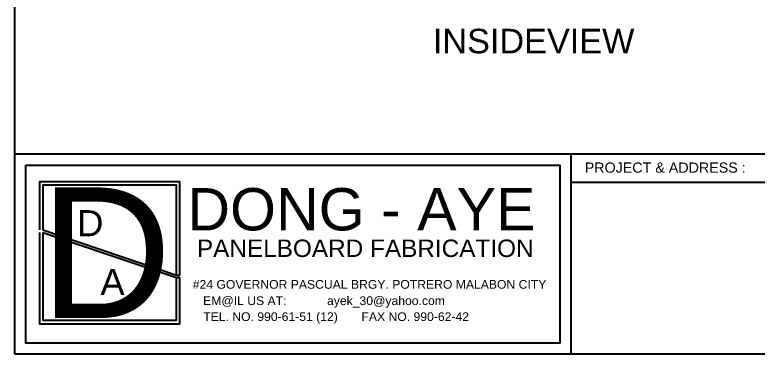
# Model space of a CAD drawing. Header units: inches. Extents: x 18739 to 22272, y 3658 to 7913.
# Drawn here: x 21153.7 to 21245.6, y 4806.9 to 4848.9 of the extents above; entities that cross this region are included whole.
import ezdxf

# ---------------------------------------------------------------- set-up
doc = ezdxf.new("R2010")
doc.units = ezdxf.units.IN
doc.header["$MEASUREMENT"] = 0
doc.styles.get("Standard").update_dxf_attribs({"font": 'arial.ttf'})

msp = doc.modelspace()

# ---------------------------------------------------------------- linework, layer by layer
for p, q in [((21153.72303, 4831.68107, 0.00935), (21401.57064, 4831.68107, 0.00935)), ((21222.51091, 4831.68107, 0.00779), (21222.51091, 4806.85811, -0.07594)), ((21420.83294, 4828.13142, 0.01028), (21222.51091, 4828.1314, -0.00122)), ((21157.18716, 4822.24019, 74.9658), (21173.7184, 4816.64344, 74.9658)), ((21157.18716, 4821.93047, 74.9658), (21173.7184, 4816.36132, 74.9658)), ((21173.7184, 4816.64344, 74.9658), (21174.13991, 4816.64344, 74.9658)), ((21173.7184, 4816.36132, 74.9658), (21174.13991, 4816.36132, 74.9658))]:
    msp.add_line(p, q)
at = {"elevation": 0.01028}
for points in [[(21153.72303, 4806.85811), (21153.72303, 4993.36027), (21420.93489, 4993.36027), (21420.93489, 4806.85811)], [(21155.07736, 4830.27532), (21221.16423, 4830.27532), (21221.16423, 4808.20479), (21155.07736, 4808.20479)]]:
    msp.add_lwpolyline(points, close=True, dxfattribs=at)
at = {"elevation": 74.9658}
for points in [[(21174.13991, 4816.64344), (21174.13991, 4828.19582), (21156.76565, 4828.19582), (21156.76565, 4822.24019)], [(21173.7184, 4816.64344), (21173.7184, 4827.7743), (21157.18716, 4827.7743), (21157.18716, 4822.24019)], [(21156.76565, 4821.93047), (21156.76565, 4810.62792), (21174.13991, 4810.62792), (21174.13991, 4816.36132)], [(21157.18716, 4821.93047), (21157.18716, 4811.04944), (21173.7184, 4811.04944), (21173.7184, 4816.36132)]]:
    msp.add_lwpolyline(points, dxfattribs=at)

# ---------------------------------------------------------------- texts
for s, height, p in [('D', 16.16794, (21156.83871, 4811.33888, 74.9658)), ('D', 3.23359, (21161.4251, 4821.45948, 74.9658)), ('PANELBOARD FABRICATION', 2.1557259, (21176.25257, 4818.89206, 536.41711)), ('A', 3.23359, (21164.30222, 4814.16252, -124.49271)), ('#24 GOVERNOR PASCUAL BRGY. POTRERO MALABON CITY ', 1.077863, (21175.73651, 4814.95886, 155.41223)), ('EM@IL US AT:            ayek_30@yahoo.com', 1.077863, (21177.02433, 4812.93577, -4.44667)), ('TEL. NO. 990-61-51 (12)       FAX NO. 990-62-42', 1.077863, (21177.0351, 4810.96217, 79.67472))]:
    msp.add_text(s, height=height).set_placement(p)
at = {"color": 1}
msp.add_text('DONG - AYE', height=5.235956, dxfattribs=at).set_placement((21175.06974, 4822.1836, 67.43859))
at = {"insert": (21205.44695, 4847.14034), "char_height": 3.03264, "attachment_point": 1}
msp.add_mtext_dynamic_manual_height_columns('INSIDEVIEW', width=8.8205467, gutter_width=1, heights=[0.83509], dxfattribs=at)
at = {"color": 0, "insert": (21224.24182, 4830.58877, 0.01104), "char_height": 1.2645397, "attachment_point": 1}
msp.add_mtext_dynamic_manual_height_columns('PROJECT & ADDRESS : ', width=72.1841456, gutter_width=1, heights=[0.83509], dxfattribs=at)

doc.saveas('drawing.dxf')
